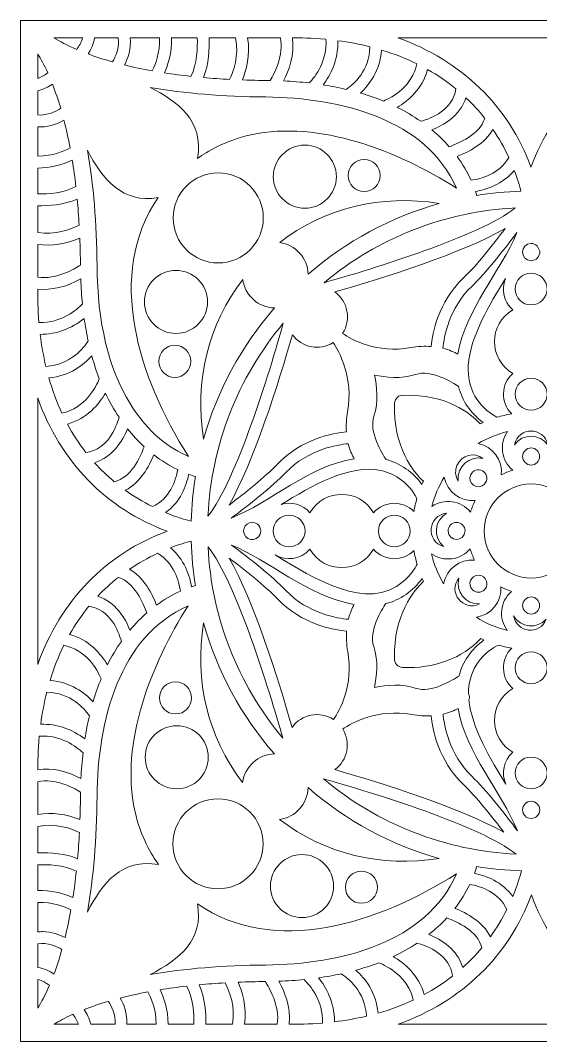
# Model space of a CAD drawing. Header units: inches. Extents: x 45 to 5562, y 0 to 864.
# Drawn here: x 977 to 1417, y 0 to 864 of the extents above; entities that cross this region are included whole.
import ezdxf

# ---------------------------------------------------------------- set-up
doc = ezdxf.new("R2010")
doc.units = ezdxf.units.IN
doc.header["$MEASUREMENT"] = 0
doc.layers.add('_U+0421_U+043B_U+043E_U+0439 1', color=7, linetype='Continuous')

msp = doc.modelspace()

# ---------------------------------------------------------------- linework, layer by layer
at = {"layer": '_U+0421_U+043B_U+043E_U+0439 1', "color": 1, "lineweight": 9, "true_color": 0xff0000}
msp.add_lwpolyline([(977.11, 864), (977.11, 0), (1841.11, 0), (1841.11, 864), (977.11, 864)], dxfattribs=at)
for points, knots in [([(1005.37, 849.33), (1005.37, 849.33), (1029.63, 849.33), (1029.63, 849.33), (1028.77, 845.54), (1026.6, 842), (1024.73, 839.49), (1016.68, 842.95), (1010.3, 846.35), (1005.37, 849.33)], [0, 0, 0, 0, 1, 1, 1, 2, 2, 2, 3, 3, 3, 3]), ([(1034.28, 835.65), (1036.76, 839.39), (1039.08, 844.11), (1039.79, 849.33), (1039.79, 849.33), (1059.79, 849.33), (1059.79, 849.33), (1061.08, 840.88), (1057.8, 833.49), (1054.98, 828.94), (1047.67, 831), (1040.73, 833.25), (1034.28, 835.65)], [0, 0, 0, 0, 1, 1, 1, 2, 2, 2, 3, 3, 3, 4, 4, 4, 4]), ([(1069.9, 849.33), (1069.9, 849.33), (1094.88, 849.33), (1094.88, 849.33), (1095.22, 836.59), (1091.2, 826.48), (1088.59, 821.32), (1080.44, 822.78), (1072.55, 824.45), (1065.05, 826.29), (1067.97, 831.75), (1070.95, 839.9), (1069.9, 849.33)], [0, 0, 0, 0, 1, 1, 1, 2, 2, 2, 3, 3, 3, 4, 4, 4, 4]), ([(1104.9, 849.33), (1104.9, 849.33), (1126.7, 849.33), (1126.7, 849.33), (1127.02, 841.39), (1126.7, 827.1), (1121.31, 816.68), (1113.65, 817.51), (1106.14, 818.49), (1098.9, 819.61), (1101.87, 826.19), (1105.22, 836.55), (1104.9, 849.33)], [0, 0, 0, 0, 1, 1, 1, 2, 2, 2, 3, 3, 3, 4, 4, 4, 4]), ([(1136.73, 849.33), (1136.73, 849.33), (1159, 849.33), (1159, 849.33), (1162.46, 834.27), (1156.97, 820.11), (1154.09, 814.11), (1146.61, 814.49), (1139.15, 815.01), (1131.85, 815.66), (1136.61, 827.13), (1137.1, 840.5), (1136.73, 849.33)], [0, 0, 0, 0, 1, 1, 1, 2, 2, 2, 3, 3, 3, 4, 4, 4, 4]), ([(1169.21, 849.33), (1169.21, 849.33), (1196.99, 849.33), (1196.99, 849.33), (1199.83, 834.63), (1192.51, 820.08), (1188.25, 813.17), (1182.53, 813.26), (1175.65, 813.26), (1164.87, 813.65), (1168.05, 821.39), (1171.94, 834.71), (1169.21, 849.33)], [0, 0, 0, 0, 1, 1, 1, 2, 2, 2, 3, 3, 3, 4, 4, 4, 4]), ([(1207.17, 849.33), (1213.48, 849.32), (1223.34, 849.18), (1235.53, 848.01), (1236.65, 829.77), (1226.8, 816.76), (1221.4, 811.06), (1214.39, 811.86), (1207.09, 812.44), (1199.61, 812.8), (1204.26, 821.57), (1209.34, 835.01), (1207.17, 849.33)], [0, 0, 0, 0, 1, 1, 1, 2, 2, 2, 3, 3, 3, 4, 4, 4, 4]), ([(1245.6, 846.86), (1255.02, 845.61), (1264.13, 843.87), (1272.78, 841.69), (1272.11, 821.45), (1259.37, 810.19), (1252.74, 805.69), (1246.5, 807.16), (1239.93, 808.43), (1233.14, 809.48), (1239.16, 817.4), (1246.11, 830.24), (1245.6, 846.86)], [0, 0, 0, 0, 1, 1, 1, 2, 2, 2, 3, 3, 3, 4, 4, 4, 4]), ([(1408.95, 739.79), (1390.2, 791.31), (1350.01, 830.22), (1296.21, 849.33), (1296.21, 849.33), (1521.68, 849.33), (1521.68, 849.33), (1467.88, 830.22), (1427.69, 791.31), (1408.95, 739.79)], [0, 0, 0, 0, 1, 1, 1, 2, 2, 2, 3, 3, 3, 3]), ([(1312.41, 827.27), (1308.43, 808.32), (1292.22, 799.17), (1284.16, 795.73), (1277.92, 798.29), (1271.48, 800.54), (1264.64, 802.54), (1272.2, 809.48), (1281.28, 821.34), (1282.62, 838.95), (1293.09, 835.78), (1303.08, 831.86), (1312.41, 827.27)], [0, 0, 0, 0, 1, 1, 1, 2, 2, 2, 3, 3, 3, 4, 4, 4, 4]), ([(991.78, 814.95), (991.78, 814.95), (991.78, 835.74), (991.78, 835.74), (994.33, 831.52), (997.2, 826.2), (1000.16, 819.66), (998.02, 818.01), (995.05, 816.07), (991.78, 814.95)], [0, 0, 0, 0, 1, 1, 1, 2, 2, 2, 3, 3, 3, 3]), ([(1315.71, 778.65), (1309.55, 782.96), (1302.88, 786.91), (1295.8, 790.44), (1305.19, 795.95), (1317.09, 805.92), (1321.54, 822.45), (1330.06, 817.63), (1338.09, 812.12), (1345.48, 806.06), (1342.76, 788.25), (1324.79, 781.13), (1315.71, 778.65)], [0, 0, 0, 0, 1, 1, 1, 2, 2, 2, 3, 3, 3, 4, 4, 4, 4]), ([(991.78, 784), (991.78, 784), (991.78, 804.56), (991.78, 804.56), (996.52, 805.58), (1000.78, 807.85), (1004.16, 810.18), (1006.67, 803.77), (1009.02, 796.89), (1011.17, 789.64), (1007.27, 787.07), (1000.12, 783.39), (991.78, 784)], [0, 0, 0, 0, 1, 1, 1, 2, 2, 2, 3, 3, 3, 4, 4, 4, 4]), ([(1172.29, 767.2), (1149.85, 762.26), (1135.26, 752.97), (1126.87, 747.29), (1132.51, 779.32), (1109.62, 795.53), (1086.73, 807.34), (1115.7, 802.22), (1148.49, 799.5), (1184.58, 799.22), (1247.98, 798.74), (1320.61, 780.29), (1345.84, 722.16), (1296.2, 753.61), (1229.79, 779.85), (1172.29, 767.2)], [0, 0, 0, 0, 1, 1, 1, 2, 2, 2, 3, 3, 3, 4, 4, 4, 5, 5, 5, 5]), ([(1339.78, 757.16), (1335.32, 762.27), (1330.52, 766.97), (1325.21, 771.39), (1335.62, 775.5), (1349.05, 783.54), (1353.96, 798.58), (1359.72, 793.14), (1364.97, 787.39), (1369.89, 781.14), (1365.57, 767.44), (1347.67, 759.88), (1339.78, 757.16)], [0, 0, 0, 0, 1, 1, 1, 2, 2, 2, 3, 3, 3, 4, 4, 4, 4]), ([(1013.96, 779.56), (1015.88, 772.12), (1017.63, 764.26), (1019.16, 756.11), (1014.23, 753.41), (1004.5, 749.19), (991.78, 749.11), (991.78, 749.11), (991.78, 773.95), (991.78, 773.95), (999.21, 773.55), (1006.87, 775.49), (1013.96, 779.56)], [0, 0, 0, 0, 1, 1, 1, 2, 2, 2, 3, 3, 3, 4, 4, 4, 4]), ([(1358.24, 728.73), (1355.09, 735.69), (1351.13, 742.45), (1346.42, 748.88), (1356.33, 752.63), (1369.94, 759.72), (1376.73, 771.8), (1381.83, 764.3), (1386.37, 756.33), (1390.24, 748.03), (1382.39, 734.1), (1366.63, 729.96), (1358.24, 728.73)], [0, 0, 0, 0, 1, 1, 1, 2, 2, 2, 3, 3, 3, 4, 4, 4, 4]), ([(1093.72, 714.17), (1048.84, 648.88), (1076.94, 561.69), (1119.22, 495.13), (1104.09, 501.62), (1085.38, 514.46), (1069.8, 539.83), (1051.65, 569.4), (1042.26, 608.66), (1041.89, 656.53), (1041.62, 692.51), (1038.91, 725.2), (1033.83, 754.1), (1046.39, 729.85), (1063.47, 708.6), (1093.72, 714.17)], [0, 0, 0, 0, 1, 1, 1, 2, 2, 2, 3, 3, 3, 4, 4, 4, 5, 5, 5, 5]), ([(1217.66, 705.12), (1202.95, 705.12), (1190.99, 717.09), (1190.99, 731.8), (1190.99, 746.5), (1202.95, 758.47), (1217.66, 758.47), (1232.37, 758.47), (1244.33, 746.5), (1244.33, 731.8), (1244.33, 717.09), (1232.37, 705.12), (1217.66, 705.12)], [0, 0, 0, 0, 1, 1, 1, 2, 2, 2, 3, 3, 3, 4, 4, 4, 4]), ([(991.78, 739.1), (1001.95, 739.14), (1012.09, 741.46), (1020.98, 745.76), (1022.15, 738.59), (1023.17, 731.15), (1024.04, 723.57), (1014.41, 717.86), (1000.74, 717.05), (991.78, 717.26), (991.78, 717.26), (991.78, 739.1), (991.78, 739.1), (991.78, 739.1), (991.78, 739.1), (991.78, 739.1)], [0, 0, 0, 0, 1, 1, 1, 2, 2, 2, 3, 3, 3, 4, 4, 4, 5, 5, 5, 5]), ([(1267.9, 719.24), (1260.42, 719.24), (1254.33, 725.32), (1254.33, 732.8), (1254.33, 740.28), (1260.42, 746.37), (1267.9, 746.37), (1275.38, 746.37), (1281.46, 740.28), (1281.46, 732.8), (1281.46, 725.32), (1275.38, 719.24), (1267.9, 719.24)], [0, 0, 0, 0, 1, 1, 1, 2, 2, 2, 3, 3, 3, 4, 4, 4, 4]), ([(1182.55, 696.89), (1182.55, 675.88), (1165.45, 658.78), (1144.44, 658.78), (1123.42, 658.78), (1106.33, 675.88), (1106.33, 696.89), (1106.33, 717.9), (1123.42, 735), (1144.44, 735), (1165.45, 735), (1182.55, 717.9), (1182.55, 696.89)], [0, 0, 0, 0, 1, 1, 1, 2, 2, 2, 3, 3, 3, 4, 4, 4, 4]), ([(1362.99, 716), (1362.69, 717.07), (1362.35, 718.15), (1361.98, 719.24), (1370.66, 720.84), (1385.15, 725.23), (1394.88, 737.15), (1397.7, 729.86), (1399.47, 723.77), (1400.53, 719.52), (1387.91, 719.15), (1375.31, 717.97), (1362.99, 716)], [0, 0, 0, 0, 1, 1, 1, 2, 2, 2, 3, 3, 3, 4, 4, 4, 4]), ([(1220.48, 649.18), (1220.17, 662.93), (1209.64, 674.29), (1196.4, 676.06), (1234.18, 705.41), (1282.38, 717.16), (1331.45, 709.1), (1290.68, 697.71), (1252.67, 677.2), (1220.48, 649.18)], [0, 0, 0, 0, 1, 1, 1, 2, 2, 2, 3, 3, 3, 3]), ([(1026.8, 690.84), (1019.42, 687.05), (1006.18, 681.98), (991.78, 684.61), (991.78, 684.61), (991.78, 707.22), (991.78, 707.22), (1000.64, 707.02), (1014.01, 707.79), (1025.15, 712.9), (1025.82, 705.74), (1026.38, 698.34), (1026.8, 690.84)], [0, 0, 0, 0, 1, 1, 1, 2, 2, 2, 3, 3, 3, 4, 4, 4, 4]), ([(1233.95, 642.1), (1279.62, 680.22), (1336.36, 702.43), (1395.71, 705.32), (1365.75, 681.42), (1275.74, 653.97), (1233.95, 642.1)], [0, 0, 0, 0, 1, 1, 1, 2, 2, 2, 2]), ([(1351.9, 646.1), (1330.38, 625.43), (1325.6, 599.33), (1324.55, 588.12), (1319.07, 588.5), (1313.26, 588.18), (1307.21, 587.17), (1278.67, 581.95), (1257.29, 593.94), (1249.59, 599.19), (1257.21, 610.84), (1254.07, 626.31), (1242.97, 634.22), (1285.53, 646.43), (1350.59, 666.99), (1387.1, 687.9), (1376.49, 673.79), (1362.83, 656.61), (1351.9, 646.1)], [0, 0, 0, 0, 1, 1, 1, 2, 2, 2, 3, 3, 3, 4, 4, 4, 5, 5, 5, 6, 6, 6, 6]), ([(1334.48, 586.58), (1335.38, 596.53), (1339.55, 620.37), (1358.83, 638.89), (1370.89, 650.49), (1386.07, 669.8), (1397.08, 684.54), (1383.44, 651.38), (1353.7, 620.05), (1347.07, 581.56), (1343.9, 583.41), (1339.72, 585.28), (1334.48, 586.58)], [0, 0, 0, 0, 1, 1, 1, 2, 2, 2, 3, 3, 3, 4, 4, 4, 4]), ([(1027.34, 679.9), (1027.67, 671.84), (1027.8, 664.88), (1027.89, 656.98), (1022.7, 653.54), (1007.46, 644.62), (991.78, 646.7), (991.78, 646.7), (991.78, 674.47), (991.78, 674.47), (1003.29, 672.76), (1015.86, 674.69), (1027.34, 679.9)], [0, 0, 0, 0, 1, 1, 1, 2, 2, 2, 3, 3, 3, 4, 4, 4, 4]), ([(1409.11, 660.68), (1399.62, 660.68), (1399.28, 675.24), (1409.2, 675.24), (1410.82, 675.24), (1412.58, 674.71), (1414.1, 673.26), (1414.83, 671.73), (1415.58, 670.21), (1416.35, 668.71), (1416.82, 664.33), (1413.34, 660.68), (1409.11, 660.68)], [0, 0, 0, 0, 1, 1, 1, 2, 2, 2, 3, 3, 3, 4, 4, 4, 4]), ([(1108.69, 652.48), (1123.4, 652.48), (1135.36, 640.51), (1135.36, 625.8), (1135.36, 611.1), (1123.4, 599.13), (1108.69, 599.13), (1093.98, 599.13), (1082.02, 611.1), (1082.02, 625.8), (1082.02, 640.51), (1093.98, 652.48), (1108.69, 652.48)], [0, 0, 0, 0, 1, 1, 1, 2, 2, 2, 3, 3, 3, 4, 4, 4, 4]), ([(1409.11, 623.26), (1401.71, 623.26), (1395.68, 629.28), (1395.68, 636.69), (1395.68, 644.1), (1401.7, 650.13), (1409.11, 650.13), (1416.52, 650.13), (1422.55, 644.1), (1422.55, 636.69), (1422.55, 629.28), (1416.52, 623.26), (1409.11, 623.26)], [0, 0, 0, 0, 1, 1, 1, 2, 2, 2, 3, 3, 3, 4, 4, 4, 4]), ([(1029.58, 624.07), (1024.87, 619.18), (1011.88, 607.9), (992.82, 608.4), (991.83, 620.14), (991.78, 629.18), (991.78, 636.61), (1003.19, 635.42), (1016.05, 638.53), (1028.14, 645.37), (1028.41, 638.07), (1028.89, 630.93), (1029.58, 624.07)], [0, 0, 0, 0, 1, 1, 1, 2, 2, 2, 3, 3, 3, 4, 4, 4, 4]), ([(1165.13, 644.75), (1166.93, 631.33), (1178.46, 621.01), (1192, 620.71), (1163.97, 588.53), (1143.46, 550.55), (1132.05, 509.79), (1124.12, 558.86), (1135.89, 607.03), (1165.13, 644.75)], [0, 0, 0, 0, 1, 1, 1, 2, 2, 2, 3, 3, 3, 3]), ([(1393.61, 619.12), (1372.97, 607.32), (1372.98, 577.12), (1393.61, 565.34), (1383.4, 556.38), (1383.06, 540.51), (1392.64, 531.1), (1388.42, 530.4), (1384.24, 529.43), (1380.16, 528.2), (1363.59, 537.25), (1355.23, 552.42), (1355.96, 572.07), (1357.54, 596.54), (1373.95, 623.66), (1387.45, 645.67), (1386.48, 643.29), (1385.89, 640.72), (1385.73, 638.03), (1385.31, 630.65), (1388.25, 623.8), (1393.61, 619.12)], [0, 0, 0, 0, 1, 1, 1, 2, 2, 2, 3, 3, 3, 4, 4, 4, 5, 5, 5, 6, 6, 6, 7, 7, 7, 7]), ([(993.99, 598.39), (1007.27, 598.39), (1020.16, 603.11), (1031.04, 611.92), (1031.97, 605.36), (1033.1, 598.96), (1034.43, 592.81), (1030.7, 586.92), (1019.52, 572.56), (998.62, 571.31), (996.57, 580.02), (994.96, 589.11), (993.83, 598.39), (993.89, 598.39), (993.93, 598.39), (993.99, 598.39)], [0, 0, 0, 0, 1, 1, 1, 2, 2, 2, 3, 3, 3, 4, 4, 4, 5, 5, 5, 5]), ([(1135.76, 444.68), (1138.52, 504.55), (1160.91, 561.76), (1199.48, 607.71), (1187.74, 566.31), (1159.95, 474.88), (1135.76, 444.68)], [0, 0, 0, 0, 1, 1, 1, 2, 2, 2, 2]), ([(1253.8, 532.95), (1252.8, 526.99), (1252.48, 521.24), (1252.85, 515.79), (1241.58, 514.83), (1215.32, 510.21), (1194.34, 488.38), (1184.07, 477.69), (1167.35, 464.36), (1153.6, 453.97), (1174.52, 490.78), (1195.04, 555.76), (1207.18, 598.1), (1215.11, 587.21), (1230.2, 584.2), (1241.7, 591.42), (1246.59, 584.01), (1259.04, 561.67), (1253.8, 532.95)], [0, 0, 0, 0, 1, 1, 1, 2, 2, 2, 3, 3, 3, 4, 4, 4, 5, 5, 5, 6, 6, 6, 6]), ([(1107.69, 589.13), (1115.17, 589.13), (1121.25, 583.05), (1121.25, 575.57), (1121.25, 568.09), (1115.17, 562), (1107.69, 562), (1100.21, 562), (1094.12, 568.08), (1094.12, 575.57), (1094.12, 583.05), (1100.21, 589.13), (1107.69, 589.13)], [0, 0, 0, 0, 1, 1, 1, 2, 2, 2, 3, 3, 3, 4, 4, 4, 4]), ([(1037.48, 580.32), (1039.34, 573.53), (1041.47, 567), (1043.84, 560.84), (1041.01, 553.83), (1031.98, 536.03), (1012.25, 531.68), (1007.87, 541.05), (1004.15, 551.04), (1001.17, 561.47), (1018.86, 563.11), (1030.61, 572.49), (1037.48, 580.32)], [0, 0, 0, 0, 1, 1, 1, 2, 2, 2, 3, 3, 3, 4, 4, 4, 4]), ([(1368.46, 523.85), (1367.67, 523.5), (1366.89, 523.14), (1366.11, 522.77), (1357.72, 531.59), (1337.18, 548.03), (1301.59, 546.78), (1297.38, 547.37), (1293.84, 544.15), (1293.65, 540.19), (1291.91, 502.96), (1310.01, 481.6), (1317.92, 474.11), (1317.52, 473.23), (1317.12, 472.35), (1316.74, 471.46), (1309.03, 481.96), (1298.44, 489.3), (1286.37, 492.43), (1283.18, 497.2), (1271.51, 516.03), (1276.12, 529.3), (1280.24, 541.12), (1278.63, 554.73), (1276.6, 563.96), (1285.83, 561.93), (1299.44, 560.32), (1311.26, 564.43), (1324.47, 569.03), (1342.92, 557.49), (1347.62, 554.32), (1350.7, 542.23), (1358, 531.6), (1368.46, 523.85)], [0, 0, 0, 0, 1, 1, 1, 2, 2, 2, 3, 3, 3, 4, 4, 4, 5, 5, 5, 6, 6, 6, 7, 7, 7, 8, 8, 8, 9, 9, 9, 10, 10, 10, 11, 11, 11, 11]), ([(1422.55, 547.77), (1422.55, 540.36), (1416.52, 534.33), (1409.11, 534.33), (1401.7, 534.33), (1395.68, 540.36), (1395.68, 547.77), (1395.68, 555.18), (1401.7, 561.2), (1409.11, 561.2), (1416.52, 561.2), (1422.55, 555.18), (1422.55, 547.77)], [0, 0, 0, 0, 1, 1, 1, 2, 2, 2, 3, 3, 3, 4, 4, 4, 4]), ([(991.78, 319.1), (991.78, 319.1), (991.78, 544.57), (991.78, 544.57), (1010.89, 490.77), (1049.8, 450.58), (1101.32, 431.83), (1049.8, 413.09), (1010.89, 372.9), (991.78, 319.1)], [0, 0, 0, 0, 1, 1, 1, 2, 2, 2, 3, 3, 3, 3]), ([(1049.02, 548.73), (1052.44, 541.46), (1056.29, 534.61), (1060.5, 528.27), (1057.98, 519.09), (1050.72, 500.85), (1032.53, 498.44), (1026.74, 505.85), (1021.48, 513.93), (1016.86, 522.51), (1033.54, 527.05), (1043.52, 539.15), (1049.02, 548.73)], [0, 0, 0, 0, 1, 1, 1, 2, 2, 2, 3, 3, 3, 4, 4, 4, 4]), ([(1067.63, 518.46), (1071.99, 512.97), (1076.63, 507.99), (1081.7, 503.35), (1078.47, 494.22), (1070.61, 476.99), (1056.51, 473.7), (1050.56, 478.67), (1044.95, 484.06), (1039.78, 489.8), (1055.17, 494.43), (1063.42, 507.93), (1067.63, 518.46)], [0, 0, 0, 0, 1, 1, 1, 2, 2, 2, 3, 3, 3, 4, 4, 4, 4]), ([(1423.24, 504.86), (1416.38, 514.7), (1401.91, 514.73), (1394.99, 504.87), (1398.09, 520.48), (1420.16, 520.44), (1423.24, 504.86)], [0, 0, 0, 0, 1, 1, 1, 2, 2, 2, 2]), ([(1393.53, 483.46), (1390.19, 482.45), (1386.95, 481.11), (1383.87, 479.47), (1385.22, 492.02), (1376.49, 503.56), (1364.3, 505.9), (1371.99, 510.58), (1380.34, 514.02), (1389.07, 516.1), (1382.05, 506.02), (1383.65, 491.61), (1393.53, 483.46)], [0, 0, 0, 0, 1, 1, 1, 2, 2, 2, 3, 3, 3, 4, 4, 4, 4]), ([(1201.55, 481.45), (1220.49, 501.17), (1245.36, 505.07), (1254.37, 505.84), (1255.67, 500.55), (1257.55, 496.34), (1259.41, 493.13), (1220.91, 486.73), (1188.93, 456.5), (1155.45, 442.86), (1170.3, 453.93), (1189.84, 469.27), (1201.55, 481.45)], [0, 0, 0, 0, 1, 1, 1, 2, 2, 2, 3, 3, 3, 4, 4, 4, 4]), ([(1409.11, 487.83), (1405.14, 487.83), (1401.91, 491.07), (1401.91, 495.04), (1401.91, 499.02), (1405.14, 502.25), (1409.11, 502.25), (1413.09, 502.25), (1416.32, 499.02), (1416.32, 495.04), (1416.32, 491.07), (1413.09, 487.83), (1409.11, 487.83)], [0, 0, 0, 0, 1, 1, 1, 2, 2, 2, 3, 3, 3, 4, 4, 4, 4]), ([(1089.85, 496.49), (1096.28, 491.53), (1103.08, 487.32), (1110.12, 483.93), (1108.41, 474.24), (1103.4, 459.35), (1088.82, 452.59), (1080.78, 456.62), (1073.07, 461.28), (1065.82, 466.49), (1078.42, 472.75), (1085.88, 486.44), (1089.85, 496.49)], [0, 0, 0, 0, 1, 1, 1, 2, 2, 2, 3, 3, 3, 4, 4, 4, 4]), ([(1347.49, 474.21), (1344.54, 478.71), (1344.86, 483.83), (1346.36, 487.46), (1350.16, 496.63), (1361.17, 498.84), (1368.31, 493.44), (1357.1, 495.82), (1345.76, 486.61), (1347.49, 474.21)], [0, 0, 0, 0, 1, 1, 1, 2, 2, 2, 3, 3, 3, 3]), ([(1312.49, 459.49), (1311.46, 455.88), (1310.64, 452.19), (1310.02, 448.47), (1300.65, 458.01), (1284.79, 457.78), (1275.77, 447.5), (1263.99, 468.14), (1233.78, 468.14), (1221.99, 447.5), (1215.82, 454.57), (1206.24, 456.98), (1197.63, 454.43), (1222.74, 469.83), (1255.54, 488.88), (1281.99, 483.26), (1295.13, 479.76), (1305.26, 473.03), (1312.49, 459.49)], [0, 0, 0, 0, 1, 1, 1, 2, 2, 2, 3, 3, 3, 4, 4, 4, 5, 5, 5, 6, 6, 6, 6]), ([(1359.44, 481.67), (1366.5, 488.73), (1377.96, 477.16), (1367.73, 470.11), (1360.53, 466.52), (1353.67, 475.9), (1359.44, 481.67), (1359.44, 481.67), (1359.44, 481.67), (1359.44, 481.67)], [0, 0, 0, 0, 1, 1, 1, 2, 2, 2, 3, 3, 3, 3]), ([(1119.52, 479.96), (1121.63, 479.19), (1123.52, 478.59), (1125.11, 478.12), (1123.12, 465.7), (1121.94, 452.99), (1121.58, 440.24), (1116.78, 441.45), (1109.1, 443.7), (1099.9, 447.52), (1112.38, 456.42), (1117.45, 470.28), (1119.52, 479.96)], [0, 0, 0, 0, 1, 1, 1, 2, 2, 2, 3, 3, 3, 4, 4, 4, 4]), ([(1361.89, 457.7), (1360.22, 454.62), (1358.85, 451.4), (1357.8, 448.07), (1349.78, 457.98), (1335.39, 459.79), (1325.2, 452.83), (1327.37, 461.54), (1330.89, 469.86), (1335.64, 477.51), (1337.87, 465.29), (1349.32, 456.48), (1361.89, 457.7)], [0, 0, 0, 0, 1, 1, 1, 2, 2, 2, 3, 3, 3, 4, 4, 4, 4]), ([(1369.33, 432), (1369.33, 453.93), (1387.18, 471.78), (1409.11, 471.78), (1431.05, 471.78), (1448.89, 453.93), (1448.89, 432), (1448.89, 410.07), (1431.05, 392.22), (1409.11, 392.22), (1387.18, 392.22), (1369.33, 410.07), (1369.33, 432)], [0, 0, 0, 0, 1, 1, 1, 2, 2, 2, 3, 3, 3, 4, 4, 4, 4]), ([(1177.52, 437.82), (1179.38, 436.43), (1180.44, 434.3), (1180.44, 432), (1180.44, 423.84), (1168.91, 421.82), (1166.27, 429.67), (1163.92, 436.65), (1172.02, 441.98), (1177.52, 437.82)], [0, 0, 0, 0, 1, 1, 1, 2, 2, 2, 3, 3, 3, 3]), ([(1190.99, 432), (1190.99, 439.41), (1197.01, 445.43), (1204.42, 445.43), (1211.83, 445.43), (1217.86, 439.41), (1217.86, 432), (1217.86, 424.59), (1211.83, 418.57), (1204.42, 418.57), (1197.01, 418.57), (1190.99, 424.59), (1190.99, 432)], [0, 0, 0, 0, 1, 1, 1, 2, 2, 2, 3, 3, 3, 4, 4, 4, 4]), ([(1293.34, 418.57), (1285.94, 418.57), (1279.91, 424.59), (1279.91, 432), (1279.91, 439.41), (1285.94, 445.43), (1293.34, 445.43), (1300.75, 445.43), (1306.78, 439.41), (1306.78, 432), (1306.78, 424.59), (1300.75, 418.57), (1293.34, 418.57)], [0, 0, 0, 0, 1, 1, 1, 2, 2, 2, 3, 3, 3, 4, 4, 4, 4]), ([(1337.59, 446.97), (1327.13, 440.98), (1325.85, 426.54), (1334.98, 418.85), (1319.7, 423.31), (1321.76, 445.4), (1337.59, 446.97)], [0, 0, 0, 0, 1, 1, 1, 2, 2, 2, 2]), ([(1338.86, 432), (1338.86, 435.98), (1342.1, 439.21), (1346.07, 439.21), (1349.95, 439.21), (1353.1, 436.18), (1353.26, 432.31), (1352.99, 422.08), (1338.86, 422.69), (1338.86, 432)], [0, 0, 0, 0, 1, 1, 1, 2, 2, 2, 3, 3, 3, 3]), ([(1121.88, 384.87), (1120.16, 394.46), (1115.66, 408.3), (1103.98, 417.77), (1111.26, 420.58), (1117.34, 422.35), (1121.59, 423.42), (1121.96, 410.79), (1123.14, 398.2), (1125.11, 385.88), (1124.05, 385.57), (1122.97, 385.23), (1121.88, 384.87)], [0, 0, 0, 0, 1, 1, 1, 2, 2, 2, 3, 3, 3, 4, 4, 4, 4]), ([(1199.02, 256.82), (1160.9, 302.47), (1138.69, 359.25), (1135.79, 418.59), (1159.81, 388.43), (1187.52, 297.28), (1199.02, 256.82)], [0, 0, 0, 0, 1, 1, 1, 2, 2, 2, 2]), ([(1259.5, 369.87), (1257.67, 366.7), (1255.81, 362.54), (1254.52, 357.31), (1245.52, 358.05), (1220.6, 361.89), (1201.55, 381.71), (1189.96, 393.78), (1171.11, 408.65), (1155.68, 420.15), (1186.01, 407.91), (1219.95, 376.83), (1259.5, 369.87)], [0, 0, 0, 0, 1, 1, 1, 2, 2, 2, 3, 3, 3, 4, 4, 4, 4]), ([(1192.51, 411.8), (1201.72, 406.39), (1214.32, 407.71), (1222, 416.5), (1233.79, 395.86), (1263.99, 395.86), (1275.78, 416.5), (1284.75, 406.26), (1300.62, 405.96), (1310.02, 415.53), (1310.67, 411.58), (1311.56, 407.68), (1312.68, 403.86), (1310.76, 400.24), (1307.03, 394.31), (1300.97, 389.15), (1270.7, 363.35), (1225.58, 391.66), (1192.51, 411.8)], [0, 0, 0, 0, 1, 1, 1, 2, 2, 2, 3, 3, 3, 4, 4, 4, 5, 5, 5, 6, 6, 6, 6]), ([(1357.51, 416.92), (1358.47, 413.65), (1359.74, 410.48), (1361.3, 407.44), (1348.44, 408.65), (1337.18, 399.39), (1335.11, 387.35), (1330.34, 395.22), (1326.87, 403.79), (1324.83, 412.75), (1334.94, 405.57), (1349.34, 407.2), (1357.51, 416.92)], [0, 0, 0, 0, 1, 1, 1, 2, 2, 2, 3, 3, 3, 4, 4, 4, 4]), ([(1092.24, 369.31), (1088.48, 379.22), (1081.39, 392.83), (1069.31, 399.62), (1076.81, 404.72), (1084.79, 409.25), (1093.09, 413.13), (1107.01, 405.28), (1111.15, 389.52), (1112.38, 381.13), (1105.42, 377.97), (1098.67, 374.01), (1092.24, 369.31)], [0, 0, 0, 0, 1, 1, 1, 2, 2, 2, 3, 3, 3, 4, 4, 4, 4]), ([(1206.89, 265.86), (1194.83, 307.92), (1174.47, 372.4), (1153.72, 409.11), (1167.42, 398.76), (1184.09, 385.45), (1194.34, 374.79), (1215.35, 352.92), (1241.68, 348.32), (1252.99, 347.37), (1252.61, 341.91), (1252.93, 336.12), (1253.94, 330.1), (1259.16, 301.55), (1247.17, 280.18), (1241.93, 272.48), (1230.27, 280.1), (1214.81, 276.96), (1206.89, 265.86)], [0, 0, 0, 0, 1, 1, 1, 2, 2, 2, 3, 3, 3, 4, 4, 4, 5, 5, 5, 6, 6, 6, 6]), ([(1059.97, 392.78), (1073.67, 388.46), (1081.23, 370.56), (1083.95, 362.67), (1079.14, 358.48), (1074.39, 353.69), (1069.72, 348.1), (1065.62, 358.51), (1057.57, 371.94), (1042.53, 376.85), (1047.97, 382.61), (1053.72, 387.86), (1059.97, 392.78)], [0, 0, 0, 0, 1, 1, 1, 2, 2, 2, 3, 3, 3, 4, 4, 4, 4]), ([(1276.49, 299.48), (1278.52, 308.72), (1280.13, 322.33), (1276.02, 334.15), (1271.41, 347.38), (1282.96, 365.82), (1286.14, 370.52), (1298.48, 373.67), (1309.24, 381.15), (1317.01, 391.91), (1317.38, 391.08), (1317.75, 390.25), (1318.14, 389.43), (1310.27, 382.05), (1292.39, 361.11), (1293.67, 324.47), (1293.1, 320.32), (1296.22, 316.73), (1300.26, 316.54), (1326.7, 315.32), (1351.28, 324.43), (1366.55, 341.02), (1367.44, 340.6), (1368.34, 340.2), (1369.23, 339.81), (1358.6, 332.09), (1351.18, 321.44), (1348.01, 309.26), (1343.24, 306.07), (1324.4, 294.4), (1311.15, 299.01), (1300.37, 302.76), (1287.58, 301.93), (1276.49, 299.48)], [0, 0, 0, 0, 1, 1, 1, 2, 2, 2, 3, 3, 3, 4, 4, 4, 5, 5, 5, 6, 6, 6, 7, 7, 7, 8, 8, 8, 9, 9, 9, 10, 10, 10, 11, 11, 11, 11]), ([(1348.01, 392.22), (1344.72, 380.83), (1353.59, 369.66), (1365.41, 370.24), (1351.68, 363.67), (1338.29, 380.07), (1348.01, 392.22)], [0, 0, 0, 0, 1, 1, 1, 2, 2, 2, 2]), ([(1364.54, 394.63), (1370.94, 394.63), (1374.16, 386.85), (1369.63, 382.33), (1366.82, 379.52), (1362.25, 379.52), (1359.44, 382.33), (1354.91, 386.85), (1358.14, 394.63), (1364.54, 394.63)], [0, 0, 0, 0, 1, 1, 1, 2, 2, 2, 3, 3, 3, 3]), ([(1383.48, 384.75), (1386.35, 383.19), (1389.36, 381.9), (1392.46, 380.88), (1382.63, 372.43), (1381.51, 357.8), (1388.84, 347.95), (1379.6, 350.18), (1370.8, 353.92), (1362.76, 359.05), (1374.92, 360.85), (1384.37, 371.91), (1383.48, 384.75)], [0, 0, 0, 0, 1, 1, 1, 2, 2, 2, 3, 3, 3, 4, 4, 4, 4]), ([(1409.11, 376.17), (1413.09, 376.17), (1416.32, 372.93), (1416.32, 368.96), (1416.32, 364.98), (1413.09, 361.75), (1409.11, 361.75), (1405.14, 361.75), (1401.91, 364.98), (1401.91, 368.96), (1401.91, 372.93), (1405.14, 376.17), (1409.11, 376.17)], [0, 0, 0, 0, 1, 1, 1, 2, 2, 2, 3, 3, 3, 4, 4, 4, 4]), ([(1050.67, 318.68), (1045.16, 328.07), (1035.19, 339.98), (1018.66, 344.43), (1023.49, 352.95), (1028.99, 360.98), (1035.06, 368.36), (1052.86, 365.65), (1059.98, 347.68), (1062.47, 338.6), (1058.16, 332.44), (1054.2, 325.77), (1050.67, 318.68)], [0, 0, 0, 0, 1, 1, 1, 2, 2, 2, 3, 3, 3, 4, 4, 4, 4]), ([(1118.91, 368.65), (1087.78, 319.5), (1061.19, 252.97), (1073.91, 195.18), (1078.85, 172.74), (1088.14, 158.15), (1093.83, 149.76), (1062.72, 155.23), (1046.36, 134.02), (1033.78, 109.62), (1038.89, 138.59), (1041.61, 171.38), (1041.89, 207.47), (1042.38, 271.72), (1060.79, 342.84), (1118.91, 368.65)], [0, 0, 0, 0, 1, 1, 1, 2, 2, 2, 3, 3, 3, 4, 4, 4, 5, 5, 5, 5]), ([(1394.28, 360.26), (1400.24, 350.13), (1414.18, 348.86), (1421.9, 357.45), (1416.65, 343.63), (1396.65, 345.61), (1394.28, 360.26)], [0, 0, 0, 0, 1, 1, 1, 2, 2, 2, 2]), ([(1191.93, 243.36), (1178.33, 243.06), (1166.84, 232.67), (1165.06, 219.28), (1135.24, 257.55), (1124.26, 305.44), (1132.04, 354.23), (1143.44, 313.5), (1163.94, 275.53), (1191.93, 243.36)], [0, 0, 0, 0, 1, 1, 1, 2, 2, 2, 3, 3, 3, 3]), ([(1013.84, 335.3), (1032.79, 331.32), (1041.94, 315.11), (1045.39, 307.04), (1042.82, 300.8), (1040.57, 294.37), (1038.57, 287.52), (1031.63, 295.09), (1019.77, 304.16), (1002.16, 305.51), (1005.33, 315.97), (1009.25, 325.97), (1013.84, 335.3)], [0, 0, 0, 0, 1, 1, 1, 2, 2, 2, 3, 3, 3, 4, 4, 4, 4]), ([(1387.74, 217.68), (1375.12, 238.17), (1358.74, 265.41), (1356.44, 289.37), (1357.17, 290.88), (1357.11, 292.69), (1356.16, 294.2), (1355.95, 312.04), (1365.02, 326.99), (1381.19, 335.5), (1384.94, 334.42), (1388.77, 333.55), (1392.64, 332.91), (1383.07, 323.5), (1383.38, 307.64), (1393.62, 298.66), (1384.06, 293.2), (1378.13, 283.14), (1378.13, 271.76), (1378.13, 260.39), (1384.06, 250.34), (1393.61, 244.88), (1385.6, 237.89), (1383.71, 226.72), (1387.74, 217.68)], [0, 0, 0, 0, 1, 1, 1, 2, 2, 2, 3, 3, 3, 4, 4, 4, 5, 5, 5, 6, 6, 6, 7, 7, 7, 8, 8, 8, 8]), ([(1409.11, 302.8), (1401.71, 302.8), (1395.68, 308.82), (1395.68, 316.23), (1395.68, 323.64), (1401.7, 329.67), (1409.11, 329.67), (1416.52, 329.67), (1422.55, 323.64), (1422.55, 316.23), (1422.55, 308.82), (1416.52, 302.8), (1409.11, 302.8)], [0, 0, 0, 0, 1, 1, 1, 2, 2, 2, 3, 3, 3, 4, 4, 4, 4]), ([(1108.31, 304.35), (1115.79, 304.35), (1121.88, 298.26), (1121.88, 290.78), (1121.88, 283.3), (1115.79, 277.22), (1108.31, 277.22), (1100.83, 277.22), (1094.75, 283.3), (1094.75, 290.78), (1094.75, 298.26), (1100.83, 304.35), (1108.31, 304.35)], [0, 0, 0, 0, 1, 1, 1, 2, 2, 2, 3, 3, 3, 4, 4, 4, 4]), ([(1035.43, 275.62), (1033.96, 269.39), (1032.69, 262.82), (1031.63, 256.02), (1020.95, 264.14), (1008.13, 268.91), (994.25, 268.48), (995.51, 277.9), (997.24, 287.01), (999.42, 295.66), (1019.66, 294.99), (1030.92, 282.25), (1035.43, 275.62)], [0, 0, 0, 0, 1, 1, 1, 2, 2, 2, 3, 3, 3, 4, 4, 4, 4]), ([(1385.98, 177.14), (1348.93, 197.86), (1284.72, 218.11), (1243.02, 230.07), (1253.92, 238.01), (1256.9, 253.1), (1249.69, 264.59), (1257.12, 269.47), (1279.51, 281.92), (1308.16, 276.69), (1313.87, 275.73), (1319.41, 275.4), (1324.67, 275.7), (1325.64, 264.45), (1330.29, 238.15), (1352.07, 217.23), (1362.61, 207.1), (1375.76, 190.64), (1385.98, 177.14)], [0, 0, 0, 0, 1, 1, 1, 2, 2, 2, 3, 3, 3, 4, 4, 4, 5, 5, 5, 6, 6, 6, 6]), ([(1358.99, 224.44), (1339.37, 243.29), (1335.42, 268.08), (1334.62, 277.11), (1339.91, 278.34), (1344.15, 280.15), (1347.38, 281.95), (1353.94, 243.49), (1383.98, 211.63), (1397.56, 178.37), (1386.49, 193.21), (1371.18, 212.73), (1358.99, 224.44)], [0, 0, 0, 0, 1, 1, 1, 2, 2, 2, 3, 3, 3, 4, 4, 4, 4]), ([(1030.05, 244.29), (1029.25, 237.28), (1028.67, 229.98), (1028.31, 222.5), (1017.07, 228.46), (1004.26, 231.94), (991.78, 230.06), (991.79, 236.11), (991.93, 246.16), (993.1, 258.42), (1011.34, 259.53), (1024.36, 249.68), (1030.05, 244.29)], [0, 0, 0, 0, 1, 1, 1, 2, 2, 2, 3, 3, 3, 4, 4, 4, 4]), ([(1109.32, 267.22), (1124.03, 267.22), (1135.99, 255.25), (1135.99, 240.55), (1135.99, 225.84), (1124.03, 213.87), (1109.32, 213.87), (1094.61, 213.87), (1082.64, 225.84), (1082.64, 240.55), (1082.64, 255.25), (1094.61, 267.22), (1109.32, 267.22)], [0, 0, 0, 0, 1, 1, 1, 2, 2, 2, 3, 3, 3, 4, 4, 4, 4]), ([(1409.11, 240.74), (1416.52, 240.74), (1422.55, 234.72), (1422.55, 227.31), (1422.55, 219.9), (1416.52, 213.87), (1409.11, 213.87), (1401.7, 213.87), (1395.68, 219.9), (1395.68, 227.31), (1395.68, 234.72), (1401.7, 240.74), (1409.11, 240.74)], [0, 0, 0, 0, 1, 1, 1, 2, 2, 2, 3, 3, 3, 4, 4, 4, 4]), ([(991.78, 192.1), (991.78, 192.1), (991.78, 219.88), (991.78, 219.88), (1006.48, 222.72), (1021.04, 215.39), (1027.95, 211.13), (1027.85, 205.35), (1027.85, 198.53), (1027.47, 187.76), (1016.3, 192.34), (1003.75, 194.33), (991.78, 192.1)], [0, 0, 0, 0, 1, 1, 1, 2, 2, 2, 3, 3, 3, 4, 4, 4, 4]), ([(1396.44, 158.65), (1336.56, 161.41), (1279.35, 183.79), (1233.4, 222.37), (1274.87, 210.6), (1366.25, 182.83), (1396.44, 158.65)], [0, 0, 0, 0, 1, 1, 1, 2, 2, 2, 2]), ([(1196.36, 188.02), (1209.58, 189.79), (1220.1, 201.16), (1220.41, 214.88), (1252.58, 186.87), (1290.57, 166.35), (1331.31, 154.94), (1282.24, 147.02), (1234.07, 158.78), (1196.36, 188.02)], [0, 0, 0, 0, 1, 1, 1, 2, 2, 2, 3, 3, 3, 3]), ([(1144.22, 205.43), (1165.24, 205.43), (1182.33, 188.34), (1182.33, 167.32), (1182.33, 146.31), (1165.24, 129.21), (1144.22, 129.21), (1123.21, 129.21), (1106.11, 146.31), (1106.11, 167.32), (1106.11, 188.34), (1123.21, 205.43), (1144.22, 205.43)], [0, 0, 0, 0, 1, 1, 1, 2, 2, 2, 3, 3, 3, 4, 4, 4, 4]), ([(1409.11, 203.32), (1413.13, 203.32), (1416.4, 200.05), (1416.4, 196.04), (1416.4, 192.02), (1413.13, 188.75), (1409.11, 188.75), (1405.1, 188.75), (1401.83, 192.02), (1401.83, 196.04), (1401.83, 200.05), (1405.09, 203.32), (1409.11, 203.32)], [0, 0, 0, 0, 1, 1, 1, 2, 2, 2, 3, 3, 3, 4, 4, 4, 4]), ([(1027.01, 176.98), (1026.62, 169.48), (1026.1, 162.02), (1025.46, 154.74), (1015.27, 158.96), (1002.89, 160.08), (991.78, 159.62), (991.78, 159.62), (991.78, 181.89), (991.78, 181.89), (1006.84, 185.35), (1021.01, 179.86), (1027.01, 176.98)], [0, 0, 0, 0, 1, 1, 1, 2, 2, 2, 3, 3, 3, 4, 4, 4, 4]), ([(1215.31, 158.25), (1230.02, 158.25), (1241.98, 146.28), (1241.98, 131.58), (1241.98, 116.87), (1230.02, 104.9), (1215.31, 104.9), (1200.6, 104.9), (1188.64, 116.87), (1188.64, 131.58), (1188.64, 146.28), (1200.6, 158.25), (1215.31, 158.25)], [0, 0, 0, 0, 1, 1, 1, 2, 2, 2, 3, 3, 3, 4, 4, 4, 4]), ([(1024.43, 144.2), (1023.61, 136.55), (1022.63, 129.04), (1021.51, 121.79), (1012.53, 125.83), (1002.33, 128.04), (991.78, 127.78), (991.78, 127.78), (991.78, 149.58), (991.78, 149.58), (999.72, 149.91), (1014.01, 149.59), (1024.43, 144.2)], [0, 0, 0, 0, 1, 1, 1, 2, 2, 2, 3, 3, 3, 4, 4, 4, 4]), ([(1400.87, 144.47), (1399.66, 139.67), (1397.42, 131.99), (1393.6, 122.79), (1384.69, 135.27), (1370.83, 140.34), (1361.16, 142.4), (1361.93, 144.52), (1362.53, 146.41), (1362.99, 148), (1375.41, 146.01), (1388.12, 144.83), (1400.87, 144.47)], [0, 0, 0, 0, 1, 1, 1, 2, 2, 2, 3, 3, 3, 4, 4, 4, 4]), ([(1126.88, 116.65), (1191.43, 71.67), (1279.41, 99.54), (1345.93, 142.05), (1320.86, 83.82), (1248.11, 65.26), (1184.58, 64.78), (1148.49, 64.5), (1115.7, 61.78), (1086.74, 56.66), (1112.04, 69.72), (1132.23, 86.06), (1126.88, 116.65)], [0, 0, 0, 0, 1, 1, 1, 2, 2, 2, 3, 3, 3, 4, 4, 4, 4]), ([(1265.55, 144.14), (1273.03, 144.14), (1279.11, 138.05), (1279.11, 130.57), (1279.11, 123.09), (1273.03, 117.01), (1265.55, 117.01), (1258.07, 117.01), (1251.98, 123.09), (1251.98, 130.57), (1251.98, 138.05), (1258.07, 144.14), (1265.55, 144.14)], [0, 0, 0, 0, 1, 1, 1, 2, 2, 2, 3, 3, 3, 4, 4, 4, 4]), ([(1357.19, 133.02), (1366.87, 131.32), (1381.75, 126.32), (1388.53, 111.71), (1384.49, 103.67), (1379.83, 95.96), (1374.62, 88.71), (1368.37, 101.3), (1354.68, 108.76), (1344.63, 112.73), (1349.59, 119.17), (1353.8, 125.97), (1357.19, 133.02)], [0, 0, 0, 0, 1, 1, 1, 2, 2, 2, 3, 3, 3, 4, 4, 4, 4]), ([(1409.28, 124.21), (1428.02, 72.69), (1468.22, 33.78), (1522.02, 14.67), (1522.02, 14.67), (1296.54, 14.67), (1296.54, 14.67), (1350.34, 33.78), (1390.54, 72.69), (1409.28, 124.21)], [0, 0, 0, 0, 1, 1, 1, 2, 2, 2, 3, 3, 3, 3]), ([(1014.82, 87.93), (1010.13, 90.45), (1003.45, 93.01), (995.67, 93.01), (994.4, 93.01), (993.1, 92.94), (991.78, 92.79), (991.78, 92.79), (991.78, 117.77), (991.78, 117.77), (1004.53, 118.12), (1014.63, 114.09), (1019.79, 111.48), (1018.33, 103.32), (1016.66, 95.43), (1014.82, 87.93)], [0, 0, 0, 0, 1, 1, 1, 2, 2, 2, 3, 3, 3, 4, 4, 4, 5, 5, 5, 5]), ([(1337.76, 104.58), (1346.89, 101.35), (1364.12, 93.49), (1367.41, 79.4), (1362.45, 73.45), (1357.05, 67.84), (1351.31, 62.67), (1346.68, 78.06), (1333.18, 86.3), (1322.65, 90.52), (1328.14, 94.88), (1333.12, 99.52), (1337.76, 104.58)], [0, 0, 0, 0, 1, 1, 1, 2, 2, 2, 3, 3, 3, 4, 4, 4, 4]), ([(1012.17, 77.87), (1010.12, 70.56), (1007.87, 63.62), (1005.46, 57.16), (1001.72, 59.64), (997, 61.97), (991.78, 62.68), (991.78, 62.68), (991.78, 82.68), (991.78, 82.68), (1000.23, 83.96), (1007.62, 80.69), (1012.17, 77.87)], [0, 0, 0, 0, 1, 1, 1, 2, 2, 2, 3, 3, 3, 4, 4, 4, 4]), ([(1312.79, 83.36), (1321.98, 80.75), (1340.22, 73.36), (1342.67, 55.41), (1335.25, 49.62), (1327.18, 44.36), (1318.6, 39.74), (1314.06, 56.43), (1301.96, 66.4), (1292.38, 71.9), (1299.63, 75.32), (1306.47, 79.16), (1312.79, 83.36)], [0, 0, 0, 0, 1, 1, 1, 2, 2, 2, 3, 3, 3, 4, 4, 4, 4]), ([(1280.28, 66.73), (1287.28, 63.9), (1305.09, 54.87), (1309.43, 35.13), (1300.07, 30.75), (1290.08, 27.04), (1279.65, 24.06), (1278.01, 41.74), (1268.63, 53.49), (1260.79, 60.36), (1267.59, 62.22), (1274.02, 64.32), (1280.28, 66.73)], [0, 0, 0, 0, 1, 1, 1, 2, 2, 2, 3, 3, 3, 4, 4, 4, 4]), ([(1001.63, 47.61), (998.16, 39.57), (994.76, 33.19), (991.78, 28.26), (991.78, 28.26), (991.78, 52.52), (991.78, 52.52), (995.58, 51.66), (999.12, 49.48), (1001.63, 47.61)], [0, 0, 0, 0, 1, 1, 1, 2, 2, 2, 3, 3, 3, 3]), ([(1195.73, 51.03), (1203.04, 51.3), (1210.18, 51.78), (1217.04, 52.46), (1221.93, 47.75), (1233.21, 34.77), (1232.71, 15.71), (1220.97, 14.72), (1211.93, 14.65), (1204.51, 14.67), (1206.07, 29.37), (1200.22, 43), (1195.73, 51.03)], [0, 0, 0, 0, 1, 1, 1, 2, 2, 2, 3, 3, 3, 4, 4, 4, 4]), ([(1248.35, 57.33), (1254.23, 53.68), (1268.62, 42.64), (1269.82, 21.52), (1261.11, 19.46), (1252.02, 17.85), (1242.72, 16.72), (1242.79, 33.42), (1235.49, 46.1), (1229.18, 53.92), (1235.76, 54.85), (1242.18, 55.99), (1248.35, 57.33)], [0, 0, 0, 0, 1, 1, 1, 2, 2, 2, 3, 3, 3, 4, 4, 4, 4]), ([(1117.56, 46.9), (1123.26, 37.27), (1124.06, 23.62), (1123.85, 14.67), (1123.85, 14.67), (1102.02, 14.67), (1102.02, 14.67), (1101.98, 27.33), (1098.45, 37.42), (1095.36, 43.83), (1102.48, 44.99), (1109.93, 46.02), (1117.56, 46.9)], [0, 0, 0, 0, 1, 1, 1, 2, 2, 2, 3, 3, 3, 4, 4, 4, 4]), ([(1128.24, 48.02), (1135.35, 48.69), (1142.73, 49.25), (1150.28, 49.68), (1154.07, 42.29), (1159.13, 29.07), (1156.51, 14.67), (1156.51, 14.67), (1133.89, 14.67), (1133.89, 14.67), (1134.09, 23.53), (1133.33, 36.89), (1128.24, 48.02)], [0, 0, 0, 0, 1, 1, 1, 2, 2, 2, 3, 3, 3, 4, 4, 4, 4]), ([(1161.18, 50.22), (1169.35, 50.55), (1176.46, 50.69), (1184.13, 50.78), (1187.58, 45.59), (1196.5, 30.37), (1194.41, 14.67), (1194.41, 14.67), (1166.64, 14.67), (1166.64, 14.67), (1168.86, 29.61), (1164.39, 43), (1161.18, 50.22)], [0, 0, 0, 0, 1, 1, 1, 2, 2, 2, 3, 3, 3, 4, 4, 4, 4]), ([(1061.55, 36.83), (1069.01, 38.75), (1076.88, 40.49), (1085.02, 42.02), (1087.71, 37.09), (1091.92, 27.36), (1092, 14.67), (1092, 14.67), (1067.16, 14.67), (1067.16, 14.67), (1067.68, 23.81), (1064.54, 31.6), (1061.55, 36.83)], [0, 0, 0, 0, 1, 1, 1, 2, 2, 2, 3, 3, 3, 4, 4, 4, 4]), ([(1051.49, 34.05), (1054.05, 30.17), (1057.73, 23.04), (1057.12, 14.67), (1057.12, 14.67), (1036.55, 14.67), (1036.55, 14.67), (1035.52, 19.42), (1033.26, 23.68), (1030.92, 27.06), (1037.34, 29.58), (1044.12, 31.89), (1051.49, 34.05)], [0, 0, 0, 0, 1, 1, 1, 2, 2, 2, 3, 3, 3, 4, 4, 4, 4]), ([(1021.45, 23.07), (1023.11, 20.92), (1025.05, 17.95), (1026.18, 14.67), (1026.18, 14.67), (1005.37, 14.67), (1005.37, 14.67), (1009.6, 17.23), (1014.92, 20.11), (1021.45, 23.07)], [0, 0, 0, 0, 1, 1, 1, 2, 2, 2, 3, 3, 3, 3])]:
    msp.add_open_spline(points, degree=3, knots=knots, dxfattribs=at)

doc.saveas('drawing.dxf')
